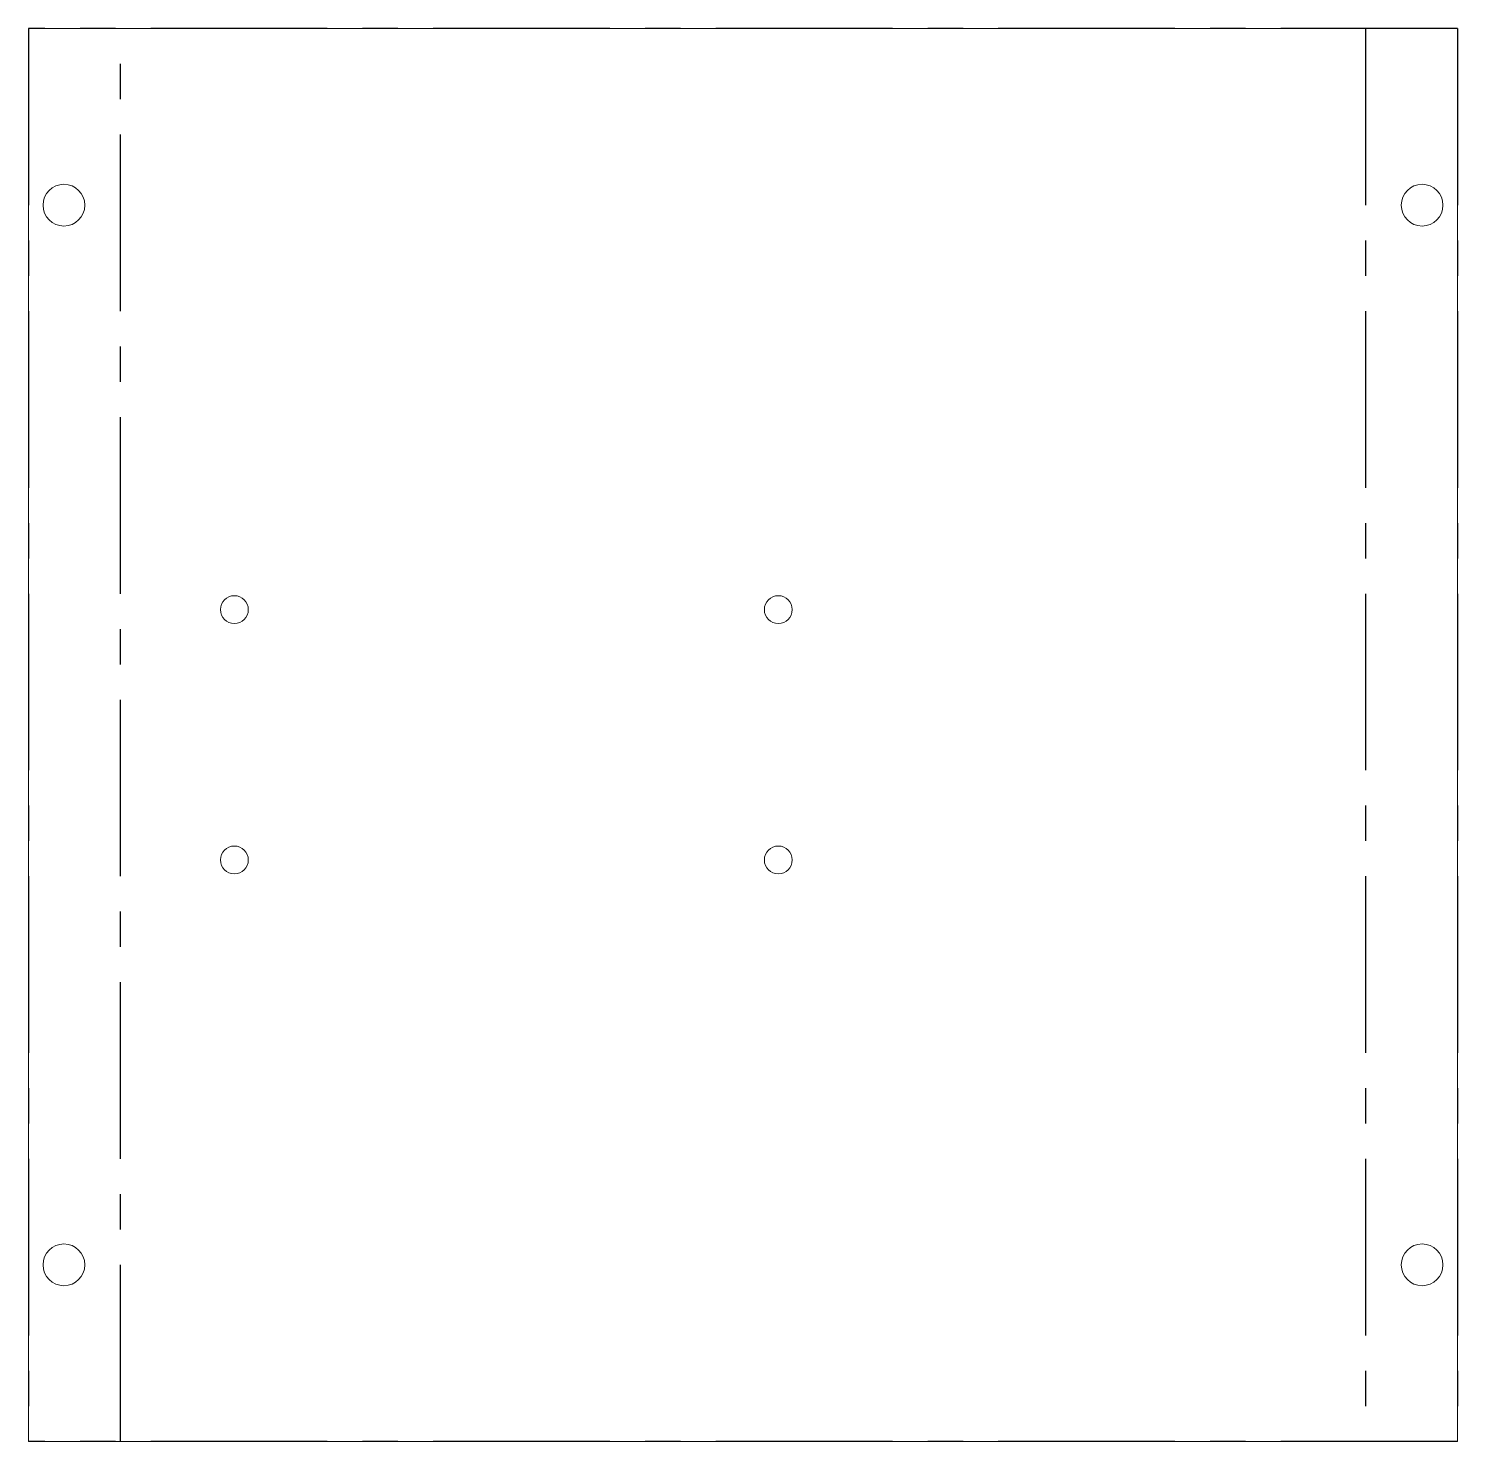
# Model space of a CAD drawing. Header units: inches. Extents: x -0.33 to 3.71, y 0 to 4.
import ezdxf

# ---------------------------------------------------------------- set-up
doc = ezdxf.new("R2010")
doc.units = ezdxf.units.IN
doc.header["$MEASUREMENT"] = 0
doc.linetypes.add('CENTERX2', pattern=[0.8, 0.5, -0.1, 0.1, -0.1])

msp = doc.modelspace()

# ---------------------------------------------------------------- linework, layer by layer
at = {"color": 7, "linetype": 'CENTERX2'}
for p, q in [((3.7131, 4), (-0.3328, 4)), ((-0.3328, 4), (-0.3328, 0)), ((-0.0726, 0), (-0.0726, 4)), ((3.4529, 4), (3.4529, 0)), ((3.7131, 4), (3.7131, 0)), ((3.7131, 0), (-0.3328, 0))]:
    msp.add_line(p, q, dxfattribs=at)
at = {"color": 7, "linetype": 'Continuous', "lineweight": 15}
for p, q in [((-0.3328, 0), (-0.3328, 4)), ((3.7131, 4), (-0.3328, 4)), ((3.7131, 4), (3.7131, 0)), ((-0.3328, 0), (3.7131, 0))]:
    msp.add_line(p, q, dxfattribs=at)
for centre, radius in [((-0.2328, 3.5), 0.0591), ((3.6131, 3.5), 0.0591), ((0.25, 2.355), 0.0394), ((1.79, 2.355), 0.0394), ((0.25, 1.6463), 0.0394), ((1.79, 1.6463), 0.0394), ((-0.2328, 0.5), 0.0591), ((3.6131, 0.5), 0.0591)]:
    msp.add_circle(centre, radius, dxfattribs=at)

doc.saveas('drawing.dxf')
